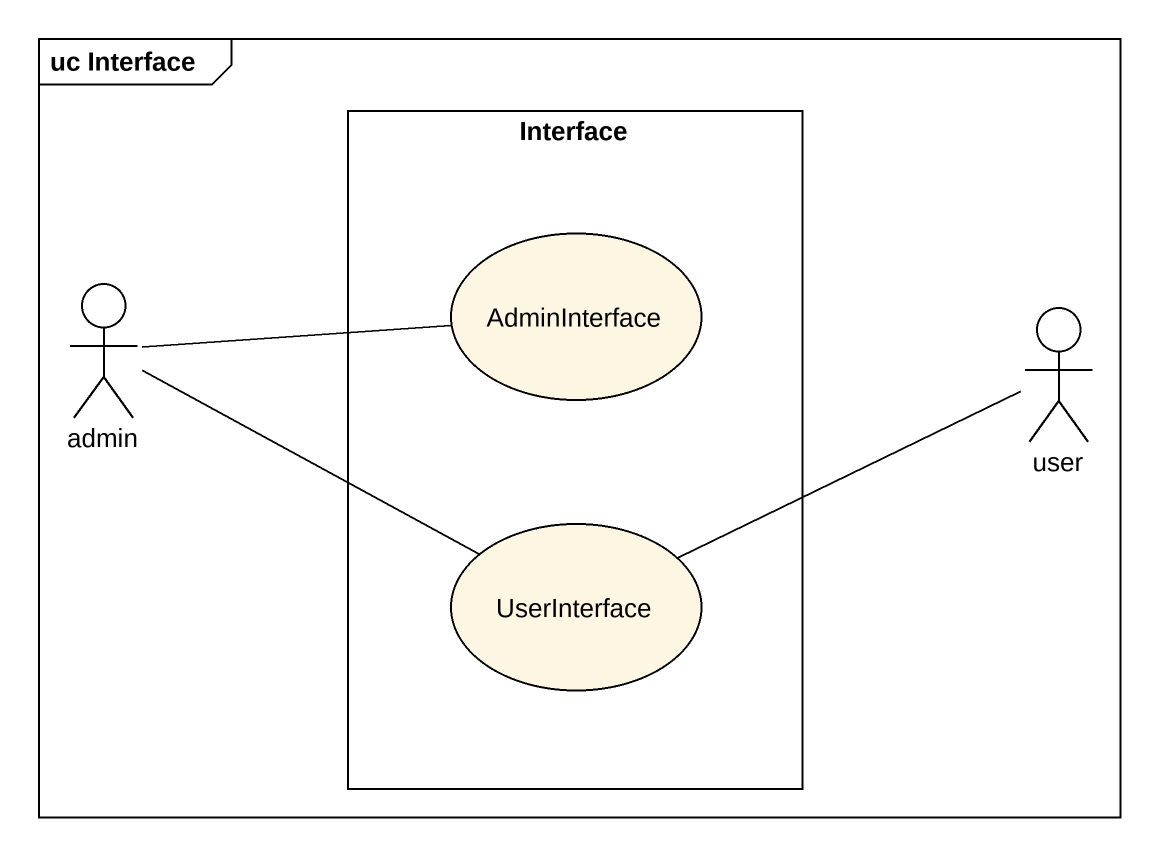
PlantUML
@startuml
mainframe uc Interface
rectangle "Interface" as Interface_ {
  usecase AdminInterface
  usecase UserInterface
}
actor admin
actor user
admin -right- AdminInterface
admin -right- UserInterface
user -left- UserInterface
@enduml
